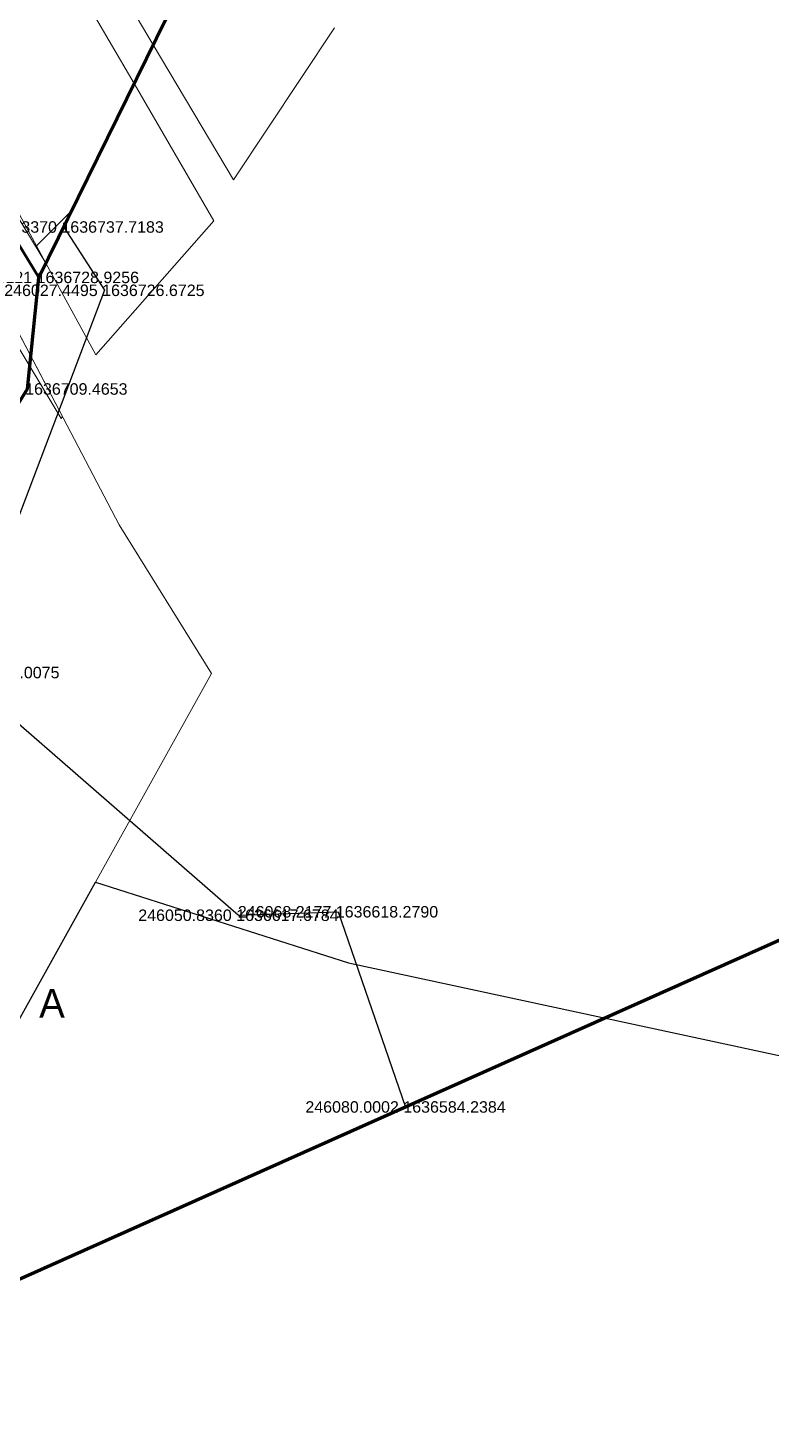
# Model space of a CAD drawing. Header units: metres. Extents: x 245232 to 248406, y 1633796 to 1637634.
# Drawn here: x 246014.1 to 246143.8, y 1636528.9 to 1636772.4 of the extents above; entities that cross this region are included whole.
import ezdxf
from ezdxf.enums import TextEntityAlignment as Align

# ---------------------------------------------------------------- set-up
doc = ezdxf.new("R2010")
doc.units = ezdxf.units.M
doc.header["$MEASUREMENT"] = 0
doc.layers.add('A immatriculer', color=2, linetype='Continuous', lineweight=0)
doc.layers.add('LIMITES TITRES FONCIERS', color=7, linetype='Continuous', lineweight=0)
for name, color, linetype in [('A_revoir_niveau_0', 7, 'Continuous'), ('historique_numero_parcelle', 7, 'Continuous'), ('limites_sections', 7, 'Continuous')]:
    doc.layers.add(name, color=color, linetype=linetype)
doc.layers.add('LIMITES_PARCELLES', color=7, linetype='Continuous', lineweight=0, true_color=0xffffff)
doc.styles.add('Style-Arial', font='arial.ttf')
doc.styles.add('Style-FANCY', font='FANCY.shx')

msp = doc.modelspace()

# ---------------------------------------------------------------- linework, layer by layer
at = {"layer": 'A immatriculer', "color": 2, "lineweight": 30}
for p, q in [((246020.372, 1636737.664), (246027.449, 1636726.673)), ((246027.449, 1636726.673), (246002.133, 1636660.008)), ((246002.133, 1636660.008), (246050.836, 1636617.678)), ((246050.836, 1636617.678), (246068.218, 1636618.279)), ((246068.218, 1636618.279), (246080.015, 1636584.196))]:
    msp.add_line(p, q, dxfattribs=at)
at = {"layer": 'A immatriculer', "color": 2, "linetype": 'Continuous', "lineweight": 120, "flags": 128}
msp.add_lwpolyline([(246330.32, 1636706.314), (246325.106, 1636693.527), (245850.065, 1636481.714), (245880.291, 1636506.295), (245911.171, 1636542.664), (246014.009, 1636709.465), (246016.012, 1636728.926), (246151.042, 1637003.448), (246227.229, 1637053.6), (246240.305, 1637040.933), (246266.764, 1636999.129), (246331.499, 1636902.6), (246337.849, 1636886.725), (246369.599, 1636797.295), (246379.745, 1636748.287), (246330.32, 1636706.314)], close=True, dxfattribs=at)
at = {"layer": 'A_revoir_niveau_0', "color": 7, "linetype": 'Continuous', "lineweight": 0}
for p in [(246150.924, 1637003.208), (246118.33, 1636936.944)]:
    msp.add_line(p, (246016.012, 1636728.926), dxfattribs=at)
at = {"layer": 'LIMITES TITRES FONCIERS', "color": 5, "linetype": 'Continuous', "lineweight": 53, "flags": 128}
msp.add_lwpolyline([(245945.681, 1636988.865), (245876.463, 1636958.301), (246016.012, 1636728.926), (246094.51, 1636888.514), (246094.509, 1636888.515)], dxfattribs=at)
at = {"layer": 'limites_parcelles'}
for p, q in [((246017.233, 1636731.408), (245974.447, 1636801.808)), ((246035.973, 1636769.506), (246016.828, 1636801.674)), ((246051.808, 1636801.699), (246035.973, 1636769.506)), ((246018.385, 1636787.162), (246032.634, 1636762.719)), ((246049.99, 1636745.952), (246067.589, 1636772.475)), ((246035.973, 1636769.506), (246032.634, 1636762.719)), ((246035.973, 1636769.506), (246049.99, 1636745.952)), ((246032.634, 1636762.719), (246021.726, 1636740.543)), ((246032.634, 1636762.719), (246046.57, 1636738.813)), ((246015.595, 1636734.411), (246008.913, 1636746.658)), ((246015.595, 1636734.411), (246021.726, 1636740.543)), ((246021.726, 1636740.543), (246017.233, 1636731.408)), ((246046.57, 1636738.813), (246025.95, 1636715.431)), ((246017.233, 1636731.408), (246015.595, 1636734.411)), ((246025.95, 1636715.431), (246017.233, 1636731.408))]:
    msp.add_line(p, q, dxfattribs=at)
at = {"layer": 'limites_sections', "lineweight": 13, "flags": 128}
msp.add_lwpolyline([(246149.535, 1636592.295), (246070.07, 1636609.373), (246025.889, 1636623.421), (246046.154, 1636659.835), (246030.023, 1636685.769), (245957.845, 1636823.563), (245896.711, 1636918.316), (245873.298, 1636959.841), (245897.722, 1636971.857), (245806.576, 1637211.153), (245953.867, 1637267.134), (246051.979, 1637305.254), (246249.188, 1637387.84)], dxfattribs=at)
for points in [[(245719.42, 1636353.986), (245698.595, 1636337.993), (245511.761, 1636735.908), (245496.981, 1636773.187), (245560.123, 1636802.218), (245677.175, 1636862.609), (245799.571, 1636923.569), (245873.298, 1636959.841), (245895.178, 1636920.691), (245957.845, 1636823.563), (246030.023, 1636685.769), (246046.154, 1636659.835), (246025.889, 1636623.421), (245978.663, 1636538.563), (245960.384, 1636515.714), (245916.796, 1636464.041), (245868.99, 1636432.405), (245787.087, 1636391.629), (245738.227, 1636368.429), (245719.42, 1636353.986)], [(246020.113, 1636704.689), (246019.914, 1636704.342), (245870.316, 1636953.568), (245875.511, 1636955.881), (245895.178, 1636920.691), (245957.845, 1636823.563), (246020.113, 1636704.689)]]:
    msp.add_lwpolyline(points, close=True, dxfattribs=at)
at = {"layer": 'limites_sections', "flags": 128}
msp.add_lwpolyline([(245938.206, 1636176.059), (245865.781, 1636225.096), (245787.322, 1636311.1), (245748.092, 1636343.54), (245719.42, 1636353.986), (245738.227, 1636368.429), (245787.087, 1636391.629), (245868.99, 1636432.405), (245916.796, 1636464.041), (245960.384, 1636515.714), (245978.663, 1636538.563), (246025.889, 1636623.421), (246070.07, 1636609.373), (246149.535, 1636592.295)], dxfattribs=at)

# ---------------------------------------------------------------- texts
at = {"layer": 'A immatriculer', "color": 92, "lineweight": 53, "style": 'Style-FANCY'}
msp.add_text('A', height=5, dxfattribs=at).set_placement((246018.303, 1636602.334), align=Align.MIDDLE_CENTER)
at = {"layer": 'historique_numero_parcelle', "color": 7, "lineweight": 53, "style": 'Style-Arial'}
for s, p in [('246020.3370 1636737.7183', (246020.337, 1636737.718)), ('246016.0121 1636728.9256', (246016.012, 1636728.926)), ('246027.4495 1636726.6725', (246027.449, 1636726.673)), ('246014.0092 1636709.4653', (246014.009, 1636709.465)), ('246002.1330 1636660.0075', (246002.133, 1636660.008)), ('246050.8360 1636617.6784', (246050.836, 1636617.678)), ('246068.2177 1636618.2790', (246068.218, 1636618.279)), ('246080.0002 1636584.2384', (246080, 1636584.238))]:
    msp.add_text(s, height=1.99999, dxfattribs=at).set_placement(p, align=Align.MIDDLE_CENTER)

doc.saveas('drawing.dxf')
